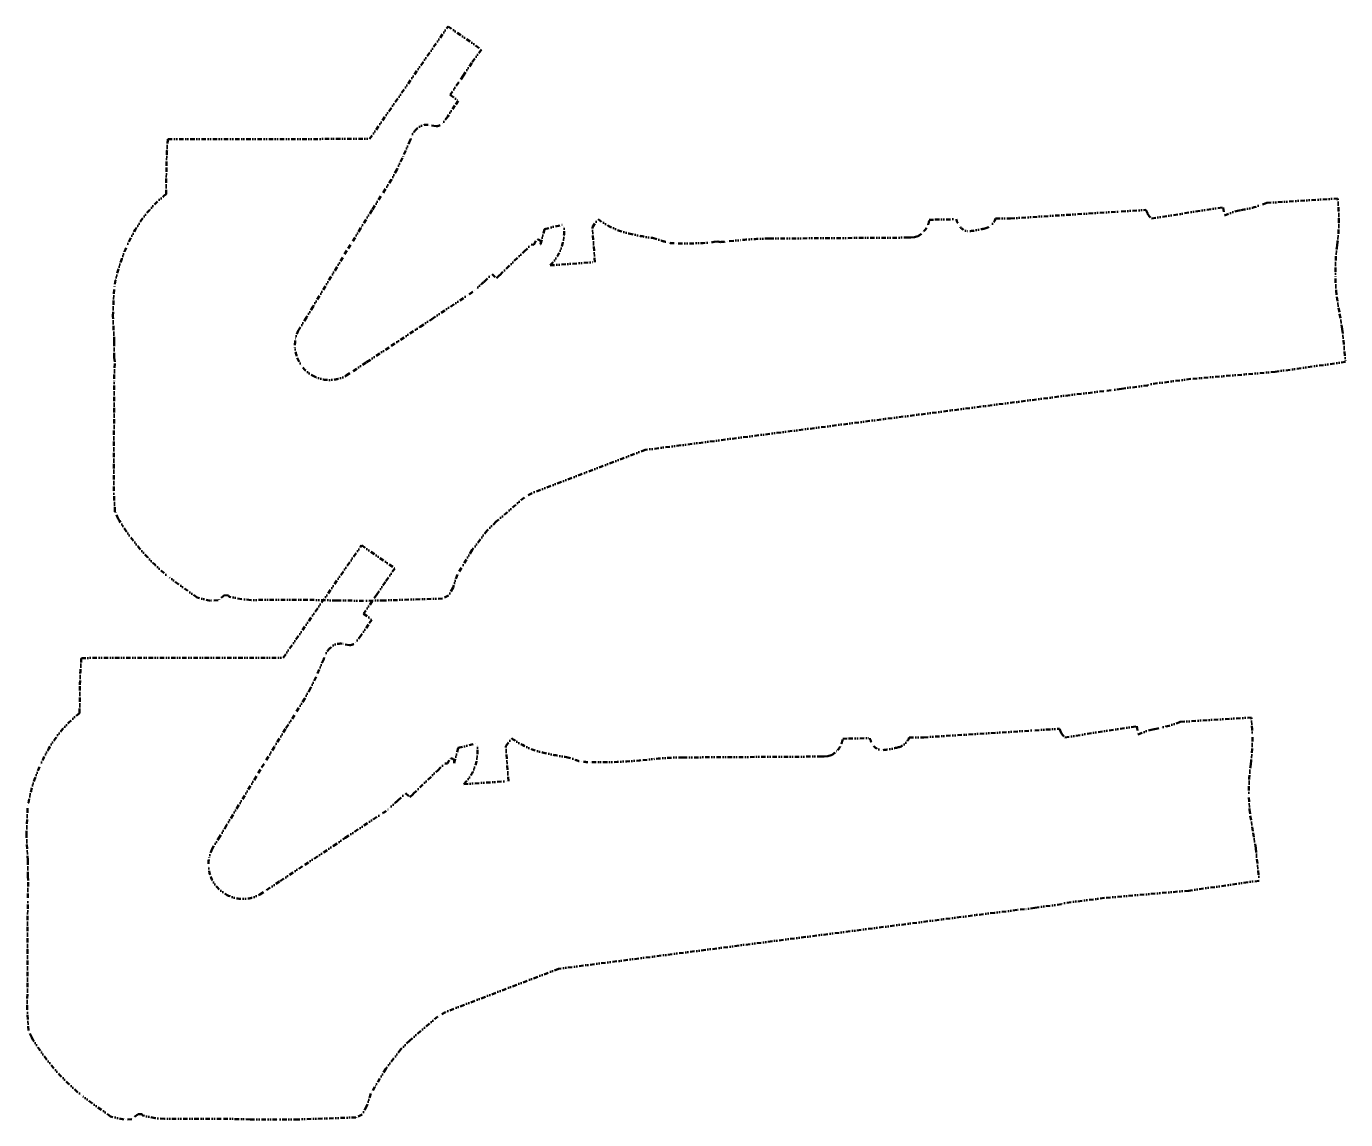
# Model space of a CAD drawing. Header units: millimetres. Extents: x 833600 to 836188, y 817398 to 820116.
# Drawn here: x 833851 to 835346, y 818877 to 820116 of the extents above; entities that cross this region are included whole.
import ezdxf

# ---------------------------------------------------------------- set-up
doc = ezdxf.new("R2010")
doc.units = ezdxf.units.MM
doc.linetypes.add('DIVIDE', pattern=[1.25, 0.5, -0.25, 0, -0.25, 0, -0.25])
doc.layers.add('01-bdy', color=7, linetype='DIVIDE', lineweight=50)

msp = doc.modelspace()

# ---------------------------------------------------------------- linework, layer by layer
at = {"layer": '01-bdy', "ltscale": 10}
for points in [[(834328.8, 820115.6), (834366.6, 820089.4), (834355.8, 820074.3), (834346.1, 820059.6), (834340.9, 820052.3), (834331.2, 820038), (834340.4, 820031.3), (834336.6, 820025.9), (834328.5, 820013.6), (834322.1, 820005, -0.175205), (834315.2, 820002.4), (834306.3, 820004, 0.232331), (834293.2, 819999.2, 0.136231), (834286, 819986.5), (834277.2, 819966.5), (834271, 819953.6), (834264.7, 819942.1), (834252.7, 819923.1), (834242.7, 819907.5), (834230, 819887.2), (834218.4, 819867.9), (834214.2, 819861.6), (834209.6, 819853.8), (834175.9, 819798.3), (834168.3, 819785.7), (834159.5, 819771.5, 0.210778), (834157.9, 819740.1, 0.180309), (834175.3, 819720, 0.17216), (834199.8, 819715.2, 0.10219), (834213.4, 819719.8), (834221.2, 819724.8), (834236.6, 819735.1), (834264.4, 819753.4), (834297.1, 819775), (834310.4, 819783.9), (834352.6, 819811.9, 0.082118), (834360.6, 819818, -0.011134), (834370.1, 819826.5), (834378.8, 819834.9), (834383.6, 819830.2), (834387.5, 819833.8), (834394.8, 819841), (834415.1, 819860.5), (834423.2, 819868.3), (834426.2, 819868.2), (834428.3, 819872.5, -0.686009), (834433.8, 819871.4, -0.095987), (834433.8, 819868.7), (834438.3, 819885.9), (834459.7, 819891.1, -0.242354), (834444.6, 819844.8), (834495.2, 819848.4), (834492.4, 819888.1), (834498.8, 819897, 0.103946), (834533.7, 819880.9, 0.028148), (834560.5, 819875.8), (834570.9, 819872.6, 0.012182), (834580.2, 819870.1, 0.011817), (834589.7, 819869.7, 0.018959), (834627.6, 819870.5), (834630.5, 819871.5), (834634.6, 819871.7), (834637.6, 819871.2, 0.004979), (834647.6, 819872.1), (834660.8, 819873.4, -0.023166), (834692.9, 819875.1), (834848.6, 819876.2), (834853.2, 819876.3), (834857.3, 819876.7), (834861.2, 819877.8, 0.088944), (834868.2, 819883.3, 0.091281), (834872.8, 819890.7, 0.061859), (834874.1, 819896.2), (834880.7, 819896.6), (834904.7, 819897, 0.07732), (834909.2, 819888.4, 0.267512), (834920, 819883.5, 0.03638), (834937.2, 819886.6, 0.249427), (834949.4, 819897.7), (834966.1, 819897.9), (835091.8, 819905.8), (835119.7, 819907.6), (835121.8, 819902.9, 0.073697), (835125.9, 819897.9), (835207.3, 819910.5), (835208.7, 819901.4), (835222.1, 819906.3), (835227.5, 819907.2, 0.049054), (835256.7, 819915.5), (835337, 819920.5, -0.062186), (835336.5, 819867.8, 0.055707), (835335.3, 819816.2), (835336, 819809), (835339.3, 819789.8), (835342.2, 819772.5), (835346, 819735.4), (835266.3, 819724.1), (835170.8, 819716), (835121.9, 819709.7), (835122, 819708.8), (835091.9, 819704.9), (835080.3, 819703.2), (835071.9, 819702.3), (835046.4, 819699.1), (835046.3, 819699.3), (834552.2, 819635.6), (834424, 819586.6), (834415.3, 819581.8), (834383.5, 819554.4), (834373.3, 819544.4), (834356.3, 819522.3), (834344, 819502.1), (834339.4, 819494.3), (834334.6, 819479.6), (834329.5, 819470.5), (834322.5, 819467.2), (834256.7, 819465), (834233, 819464.7), (834202.7, 819464.9), (834169.7, 819465.8), (834105.6, 819465.5), (834095.1, 819466.4), (834080.9, 819469.2), (834079.9, 819470.8), (834075.5, 819471), (834068.5, 819465.4), (834059.5, 819464.7), (834044.4, 819468.3), (834013, 819491, -0.08687), (833955, 819557.6), (833951.4, 819565.6), (833950, 819589.3), (833950.5, 819716), (833951.1, 819735.5), (833950.6, 819740.6), (833950.6, 819758.7), (833949, 819787.2), (833950.4, 819819.1, -0.094055), (833975.6, 819887.1, -0.090291), (834009.3, 819925.4), (834009.7, 819957.3, -0.01891), (834011.3, 819987.8), (834240, 819988)], [(834230.8, 819527.5), (834268.6, 819501.4), (834257.8, 819486.2), (834248.1, 819471.6), (834242.9, 819464.2), (834233.1, 819450), (834242.4, 819443.2), (834238.6, 819437.9), (834230.5, 819425.5), (834224.1, 819417, -0.175205), (834217.2, 819414.4), (834208.3, 819416, 0.232331), (834195.2, 819411.1, 0.136231), (834188, 819398.4), (834179.2, 819378.4), (834173, 819365.6), (834166.6, 819354.1), (834154.7, 819335.1), (834144.7, 819319.5), (834132, 819299.1), (834120.4, 819279.8), (834116.2, 819273.6), (834111.6, 819265.8), (834077.9, 819210.3), (834070.3, 819197.6), (834061.5, 819183.5, 0.210778), (834059.9, 819152.1, 0.180309), (834077.3, 819131.9, 0.17216), (834101.8, 819127.2, 0.10219), (834115.4, 819131.7), (834123.2, 819136.8), (834138.6, 819147), (834166.4, 819165.4), (834199.1, 819187), (834212.4, 819195.9), (834254.6, 819223.9, 0.082118), (834262.6, 819229.9, -0.011134), (834272.1, 819238.4), (834280.8, 819246.8), (834285.6, 819242.2), (834289.5, 819245.8), (834296.8, 819253), (834317.1, 819272.5), (834325.2, 819280.2), (834328.2, 819280.2), (834330.1, 819283.9, -0.767794), (834335.8, 819283.4, -0.095987), (834335.8, 819280.7), (834340.3, 819297.9), (834361.7, 819303.1, -0.242354), (834346.6, 819256.8), (834397.2, 819260.3), (834394.4, 819300), (834400.8, 819309, 0.103946), (834435.7, 819292.8, 0.026166), (834462.9, 819287.6), (834472.9, 819284.6, 0.097922), (834482.3, 819282.1, 0.013092), (834491.7, 819281.7, 0.028787), (834549.6, 819284.1), (834562.8, 819285.4, -0.023163), (834594.9, 819287.1), (834750.6, 819288.1), (834755.2, 819288.2), (834759.3, 819288.7), (834763.2, 819289.8, 0.089137), (834770.3, 819295.3, 0.091006), (834774.7, 819302.7, 0.061934), (834776.1, 819308.2), (834782.7, 819308.6), (834806.7, 819308.9, 0.07732), (834811.2, 819300.3, 0.267512), (834822, 819295.5, 0.03638), (834839.2, 819298.6, 0.249427), (834851.4, 819309.6), (834868.1, 819309.9), (834993.8, 819317.8), (835021.7, 819319.6), (835023.8, 819314.9, 0.073697), (835027.9, 819309.8), (835109.3, 819322.5), (835110.7, 819313.3), (835124.1, 819318.2), (835129.5, 819319.2, 0.049054), (835158.7, 819327.4), (835239, 819332.4, -0.062186), (835238.5, 819279.8, 0.055707), (835237.3, 819228.2), (835238, 819220.9), (835241.3, 819201.8), (835244.2, 819184.4), (835248, 819147.4), (835168.3, 819136.1), (835072.8, 819127.9), (835023.9, 819121.6), (835024, 819120.7), (834993.9, 819116.8), (834982.3, 819115.1), (834973.9, 819114.3), (834948.4, 819111), (834948.3, 819111.2), (834454.2, 819047.6), (834326, 818998.6), (834317.3, 818993.7), (834285.5, 818966.4), (834275.3, 818956.4), (834258.3, 818934.2), (834246, 818914), (834241.4, 818906.3), (834236.6, 818891.6), (834231.5, 818882.4), (834224.5, 818879.2), (834158.7, 818876.9), (834135, 818876.7), (834104.7, 818876.9), (834071.7, 818877.7), (834007.6, 818877.4), (833997.1, 818878.3), (833982.9, 818881.2), (833981.9, 818882.7), (833977.5, 818883), (833970.5, 818877.3), (833961.5, 818876.7), (833946.4, 818880.2), (833915, 818903, -0.08687), (833857, 818969.6), (833853.4, 818977.6), (833852, 819001.2), (833852.5, 819128), (833853.1, 819147.5), (833852.6, 819152.6), (833852.6, 819170.7), (833851, 819199.1), (833852.4, 819231.1, -0.094055), (833877.5, 819299.1, -0.090291), (833911.3, 819337.4), (833911.7, 819369.2, -0.01891), (833913.3, 819399.8), (834142, 819400)]]:
    msp.add_lwpolyline(points, format="xyb", close=True, dxfattribs=at)

doc.saveas('drawing.dxf')
